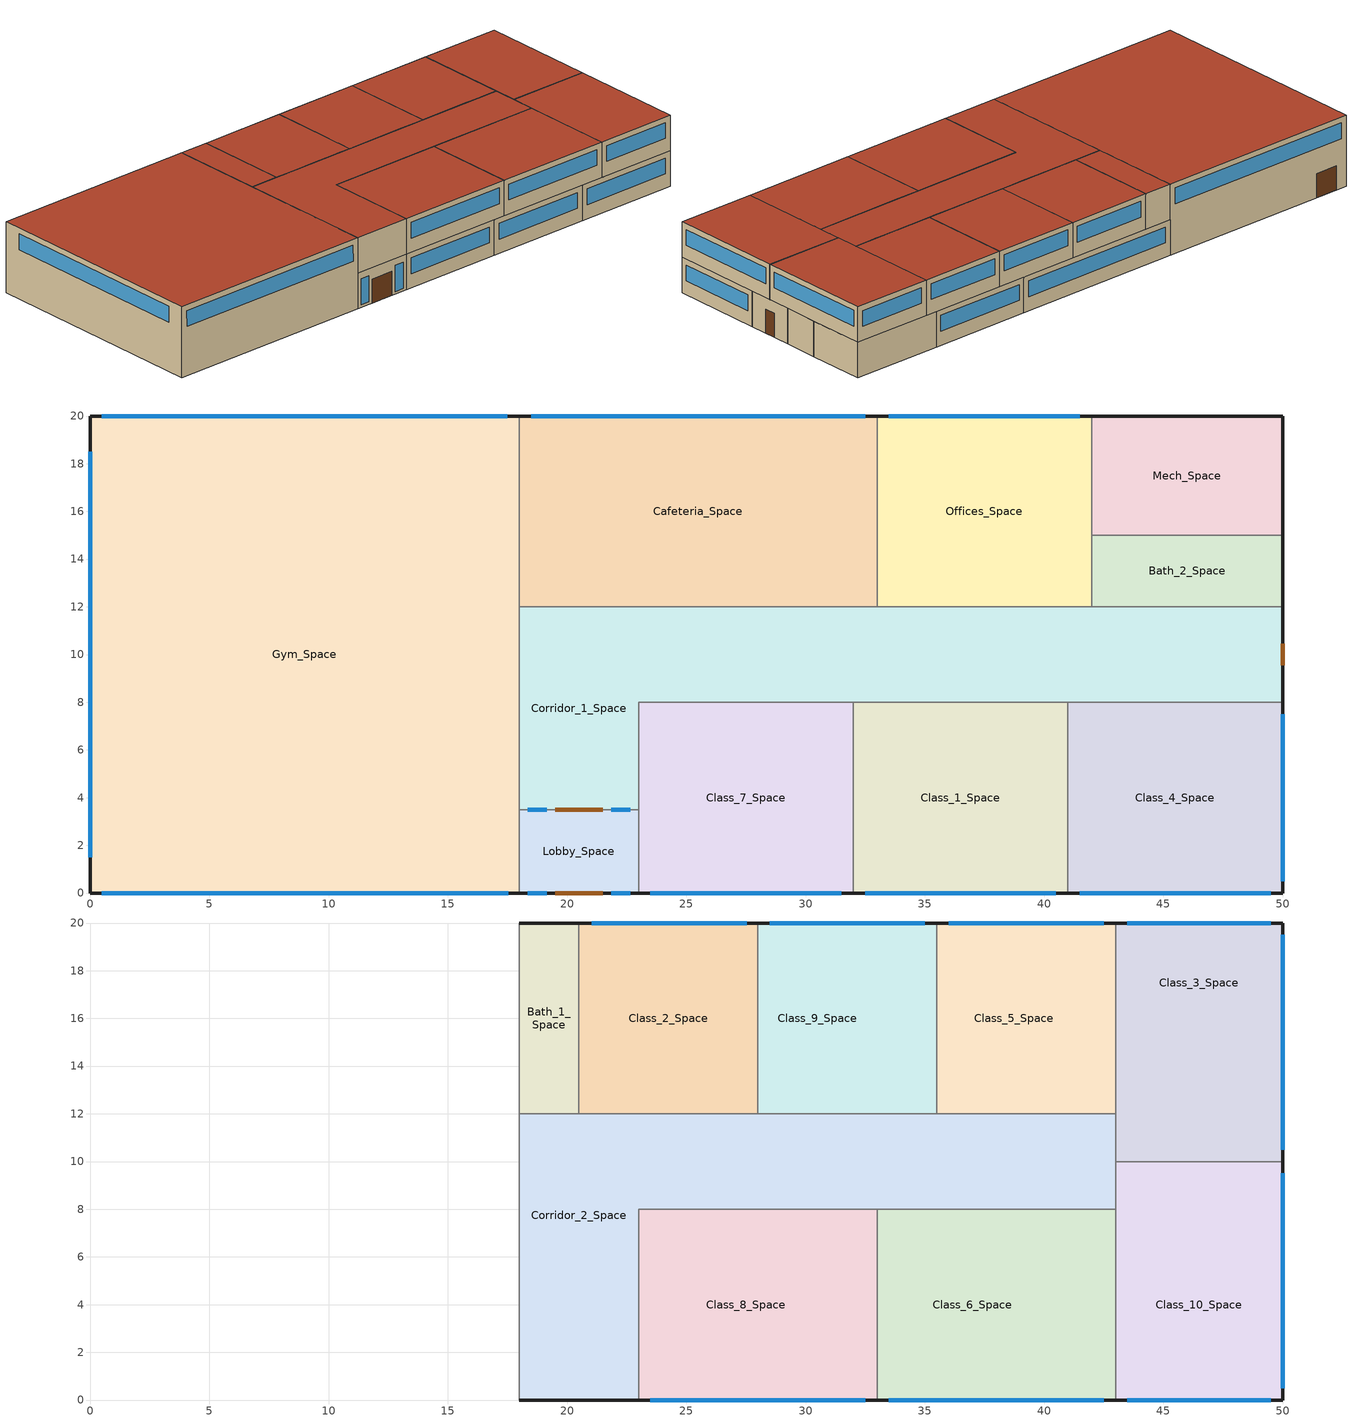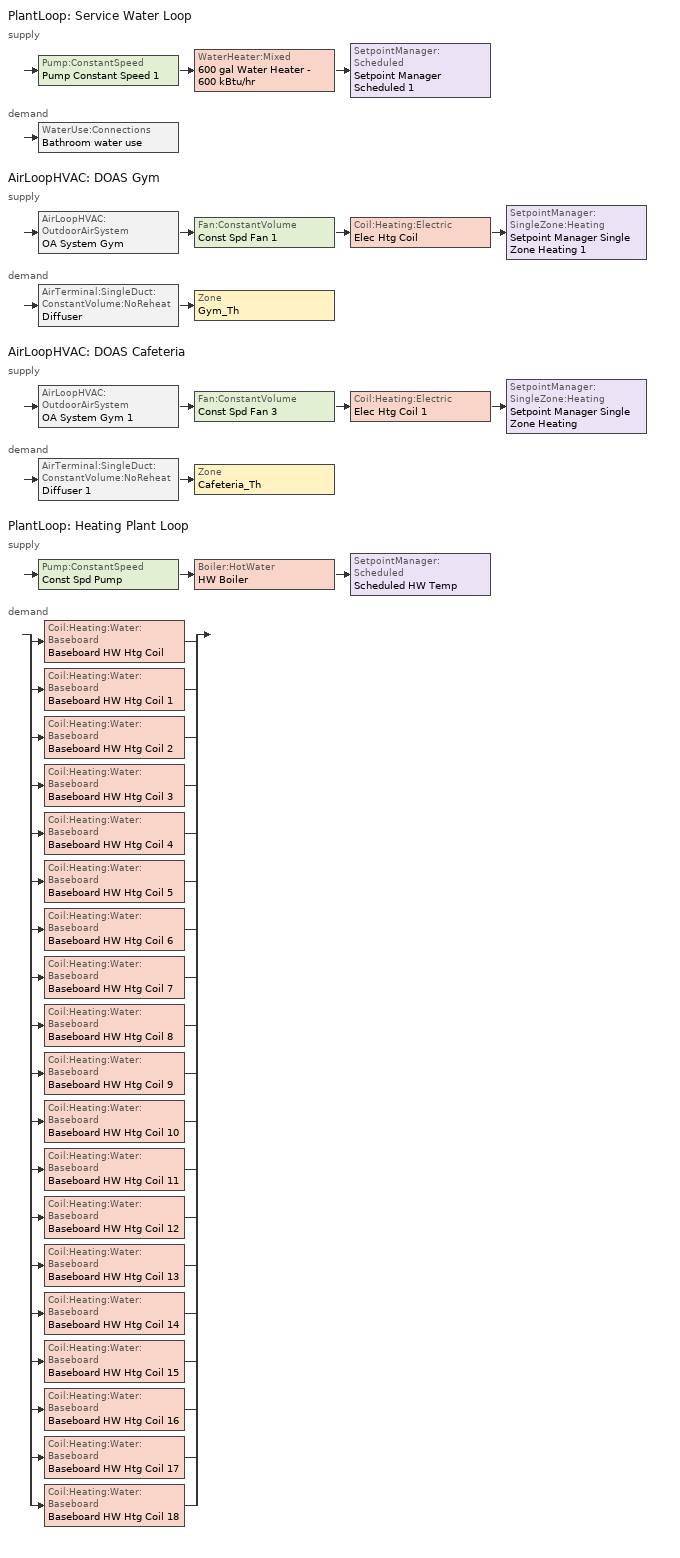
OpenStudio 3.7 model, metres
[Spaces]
Corridor_1_Space
 floor ground: 50,12 50,8 23,8 23,3.5 18,3.5 18,12 z0
 wall outside: 50,8 50,12 z0:3
 wall to Offices_Space: 42,12 37,12 33,12 z0:3
 wall to Lobby_Space: 18,3.5 22,3.5 23,3.5 z0:3
 wall to Gym_Space: 18,12 18,3.5 z0:3
 wall to Cafeteria_Space: 33,12 22,12 18,12 z0:3
 wall to Bath_2_Space: 50,12 46,12 42,12 z0:3
 wall to Class_4_Space: 41,8 42,8 43,8 50,8 z0:3
 wall to Class_1_Space: 32,8 33,8 34,8 35,8 36,8 41,8 z0:3
 wall to Class_7_Space: 23,3.5 23,8 24,8 26,8 27.5,8 28,8 29,8 32,8 z0:3
 window inside: 18.35,3.5 19.15,3.5 / 21.85,3.5 22.65,3.5 z0.21:2.43
 door inside: 19.5,3.5 21.5,3.5 z0:2.03
 door: 50,9.54 50,10.46 z0:2.03
Class_1_Space
 floor ground: 41,8 41,0 32,0 32,8 z0
 wall outside: 32,0 41,0 z0:3
 wall to Class_4_Space: 41,0 41,8 z0:3
 wall to Class_7_Space: 32,8 32,0 z0:3
 window: 32.5,0 40.5,0 z1.2:2.53
Cafeteria_Space
 floor ground: 33,20 33,12 18,12 18,20 z0
 wall outside: 33,20 18,20 z0:3
 wall to Gym_Space: 18,20 18,12 z0:3
 wall to Offices_Space: 33,12 33,20 z0:3
 window: 32.5,20 18.5,20 z1.2:2.53
Class_4_Space
 floor ground: 50,8 50,0 41,0 41,8 z0
 wall outside: 41,0 50,0 50,8 z0:3
 window: 50,0.5 50,7.5 / 41.5,0 49.5,0 z1.2:2.53
Gym_Space
 floor ground: 18,20 18,0 0,0 0,20 z0
 wall outside: 18,20 0,20 0,0 18,0 z0:6
 wall to Bath_1_Space: 18,12 18,20 z3:6
 wall to Corridor_2_Space: 18,0 18,3.5 18,12 z3:6
 wall to Lobby_Space: 18,0 18,3.5 z0:3
 window: 0,18.5 0,1.5 / 17.5,20 0.5,20 z4.18:5.53; 0.5,0,5.53 0.54,0,4.18 17.54,0,4.18 17.5,0,5.53
 door: 3,20 1,20 z0:2.03
 roof outside: 18,0 18,20 0,20 0,0 z6
Bath_2_Space
 floor ground: 50,15 50,12 42,12 42,15 z0
 wall outside: 50,12 50,15 z0:3
 wall to Mech_Space: 50,15 46,15 42,15 z0:3
 wall to Offices_Space: 42,15 42,12 z0:3
Lobby_Space
 floor ground: 23,3.5 23,0 18,0 18,3.5 z0
 wall outside: 18,0 23,0 z0:3
 wall to Class_7_Space: 23,0 23,3.5 z0:3
 window: 21.85,0 22.65,0 / 18.35,0 19.15,0 z0.21:2.43
 door: 19.5,0 21.5,0 z0:2.03
Mech_Space
 floor ground: 50,20 50,15 42,15 42,20 z0
 wall outside: 50,15 50,20 42,20 z0:3
 wall to Offices_Space: 42,20 42,15 z0:3
Class_7_Space
 floor ground: 32,8 32,0 23,0 23,8 z0
 wall outside: 23,0 32,0 z0:3
 window: 23.5,0 31.5,0 z1.2:2.53
Offices_Space
 floor ground: 42,20 42,12 33,12 33,20 z0
 wall outside: 42,20 33,20 z0:3
 window: 41.5,20 33.5,20 z1.2:2.53
Class_9_Space
 floor to Offices_Space: 35.5,20 35.5,12 33,12 33,20 z3
 floor to Cafeteria_Space: 33,20 33,12 28,12 28,20 z3
 wall outside: 35.5,20 28,20 z3:6
 wall to Class_5_Space: 35.5,12 35.5,20 z3:6
 wall to Corridor_2_Space: 28,12 33,12 35,12 35.5,12 z3:6
 wall to Class_2_Space: 28,20 28,12 z3:6
 window: 35,20 28.5,20 z4.2:5.53
 roof outside: 35.5,12 35.5,20 28,20 28,12 z6
Bath_1_Space
 floor to Cafeteria_Space: 20.5,20 20.5,12 18,12 18,20 z3
 wall outside: 20.5,20 18,20 z3:6
 wall to Corridor_2_Space: 18,12 20.5,12 z3:6
 wall to Class_2_Space: 20.5,12 20.5,20 z3:6
 roof outside: 20.5,12 20.5,20 18,20 18,12 z6
Class_2_Space
 floor to Cafeteria_Space: 28,20 28,12 20.5,12 20.5,20 z3
 wall outside: 28,20 20.5,20 z3:6
 wall to Corridor_2_Space: 20.5,12 22,12 24.5,12 26,12 27,12 28,12 z3:6
 window: 27.53,20 21.03,20 z4.2:5.53
 roof outside: 28,12 28,20 20.5,20 20.5,12 z6
Class_3_Space
 floor to Bath_2_Space: 50,15 50,12 43,12 43,15 z3
 floor to Corridor_1_Space: 50,12 50,10 43,10 43,12 z3
 floor to Mech_Space: 50,20 50,15 43,15 43,20 z3
 wall outside: 50,10 50,20 43,20 z3:6
 wall to Corridor_2_Space: 43,12 43,10 z3:6
 wall to Class_5_Space: 43,20 43,12 z3:6
 wall to Class_10_Space: 43,10 50,10 z3:6
 window: 49.5,20 43.5,20 / 50,10.5 50,19.5 z4.2:5.53
 roof outside: 50,10 50,20 43,20 43,10 z6
Class_5_Space
 floor to Bath_2_Space: 43,15 43,12 42,12 42,15 z3
 floor to Mech_Space: 43,20 43,15 42,15 42,20 z3
 floor to Offices_Space: 42,20 42,12 35.5,12 35.5,20 z3
 wall outside: 43,20 35.5,20 z3:6
 wall to Corridor_2_Space: 35.5,12 40,12 41,12 41.5,12 43,12 z3:6
 window: 42.51,20 36.01,20 z4.2:5.53
 roof outside: 43,12 43,20 35.5,20 35.5,12 z6
Class_6_Space
 floor to Class_1_Space: 41,8 41,0 33,0 33,8 z3
 floor to Class_4_Space: 43,8 43,0 41,0 41,8 z3
 wall outside: 33,0 43,0 z3:6
 wall to Class_8_Space: 33,8 33,0 z3:6
 wall to Corridor_2_Space: 43,8 35,8 33.5,8 33,8 z3:6
 wall to Class_10_Space: 43,0 43,8 z3:6
 window: 33.5,0 42.5,0 z4.2:5.53
 roof outside: 43,0 43,8 33,8 33,0 z6
Corridor_2_Space
 floor to Lobby_Space: 23,3.5 23,0 18,0 18,3.5 z3
 floor to Corridor_1_Space: 43,12 43,8 23,8 23,3.5 18,3.5 18,12 z3
 wall outside: 18,0 23,0 z3:6
 wall to Class_10_Space: 43,8 43,10 z3:6
 wall to Class_8_Space: 23,0 23,8 32,8 33,8 z3:6
 roof outside: 23,0 23,8 43,8 43,12 18,12 18,0 z6
Class_8_Space
 floor to Class_1_Space: 33,8 33,0 32,0 32,8 z3
 floor to Class_7_Space: 32,8 32,0 23,0 23,8 z3
 wall outside: 23,0 33,0 z3:6
 window: 23.5,0 32.5,0 z4.19:5.53
 roof outside: 33,0 33,8 23,8 23,0 z6
Class_10_Space
 floor to Class_4_Space: 50,8 50,0 43,0 43,8 z3
 floor to Corridor_1_Space: 50,10 50,8 43,8 43,10 z3
 wall outside: 43,0 50,0 50,10 z3:6
 window: 50,0.5 50,9.5 / 43.5,0 49.5,0 z4.2:5.53
 roof outside: 50,0 50,10 43,10 43,0 z6
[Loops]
PlantLoop 'Service Water Loop'
 supply: Pump:ConstantSpeed 'Pump Constant Speed 1' > WaterHeater:Mixed '600 gal Water Heater - 600 kBtu/hr' > SetpointManager:Scheduled 'Setpoint Manager Scheduled 1'
 demand: WaterUse:Connections 'Bathroom water use'
AirLoopHVAC 'DOAS Gym'
 supply: AirLoopHVAC:OutdoorAirSystem 'OA System Gym' > Fan:ConstantVolume 'Const Spd Fan 1' > Coil:Heating:Electric 'Elec Htg Coil' > SetpointManager:SingleZone:Heating 'Setpoint Manager Single Zone Heating 1'
 demand: AirTerminal:SingleDuct:ConstantVolume:NoReheat 'Diffuser' > Zone 'Gym_Th'
AirLoopHVAC 'DOAS Cafeteria'
 supply: AirLoopHVAC:OutdoorAirSystem 'OA System Gym 1' > Fan:ConstantVolume 'Const Spd Fan 3' > Coil:Heating:Electric 'Elec Htg Coil 1' > SetpointManager:SingleZone:Heating 'Setpoint Manager Single Zone Heating'
 demand: AirTerminal:SingleDuct:ConstantVolume:NoReheat 'Diffuser 1' > Zone 'Cafeteria_Th'
PlantLoop 'Heating Plant Loop'
 supply: Pump:ConstantSpeed 'Const Spd Pump' > Boiler:HotWater 'HW Boiler' > SetpointManager:Scheduled 'Scheduled HW Temp'
 demand: split
  | Coil:Heating:Water:Baseboard 'Baseboard HW Htg Coil'
  | Coil:Heating:Water:Baseboard 'Baseboard HW Htg Coil 1'
  | Coil:Heating:Water:Baseboard 'Baseboard HW Htg Coil 2'
  | Coil:Heating:Water:Baseboard 'Baseboard HW Htg Coil 3'
  | Coil:Heating:Water:Baseboard 'Baseboard HW Htg Coil 4'
  | Coil:Heating:Water:Baseboard 'Baseboard HW Htg Coil 5'
  | Coil:Heating:Water:Baseboard 'Baseboard HW Htg Coil 6'
  | Coil:Heating:Water:Baseboard 'Baseboard HW Htg Coil 7'
  | Coil:Heating:Water:Baseboard 'Baseboard HW Htg Coil 8'
  | Coil:Heating:Water:Baseboard 'Baseboard HW Htg Coil 9'
  | Coil:Heating:Water:Baseboard 'Baseboard HW Htg Coil 10'
  | Coil:Heating:Water:Baseboard 'Baseboard HW Htg Coil 11'
  | Coil:Heating:Water:Baseboard 'Baseboard HW Htg Coil 12'
  | Coil:Heating:Water:Baseboard 'Baseboard HW Htg Coil 13'
  | Coil:Heating:Water:Baseboard 'Baseboard HW Htg Coil 14'
  | Coil:Heating:Water:Baseboard 'Baseboard HW Htg Coil 15'
  | Coil:Heating:Water:Baseboard 'Baseboard HW Htg Coil 16'
  | Coil:Heating:Water:Baseboard 'Baseboard HW Htg Coil 17'
  | Coil:Heating:Water:Baseboard 'Baseboard HW Htg Coil 18'
[Site]
MONTREAL-TRUDEAU-IAP: Latitude {deg}=45.467; Longitude {deg}=-73.733; Time Zone {hr}=-5; Elevation {m}=36; Terrain=City
[Building]
SchoolPrimary: North Axis {deg}=0; Default Construction Set=School_ConstructionSet_Pre1970
[ClimateZones]
Climate Zone Institution Name 1=ASHRAE; Climate Zone Document Name 1=ANSI/ASHRAE Standard 169; Climate Zone Document Year 1=2006; Climate Zone Institution Name 2=CEC; Climate Zone Document Name 2=California Climate Zone Descriptions; Climate Zone Document Year 2=1995
[SizingPeriod:DesignDay] Barometric Pressure {Pa}=100893; Rain Indicator=No; Snow Indicator=No; Day of Month=21; Daylight Saving Time Indicator=No; Humidity Condition Type=Wetbulb; Dry-Bulb Temperature Range Modifier Type=DefaultMultipliers
Name | Maximum Dry-Bulb Temperature {C} | Daily Dry-Bulb Temperature Range {deltaC} | Wind Speed {m/s} | Wind Direction {deg} | Sky Clearness | Month | Day Type | Wetbulb or DewPoint at Maximum Dry-Bulb {C} | Solar Model Indicator | ASHRAE Clear Sky Optical Depth for Beam Irradiance | ASHRAE Clear Sky Optical Depth for Diffuse Irradiance
Montreal-Trudeau Intl AP Ann Htg 99.6% Condns DB | -22.9 | 0 | 4.3 | 260 | 0 | 1 | WinterDesignDay | -22.9 | ASHRAEClearSky
Montreal-Trudeau Intl AP Ann Clg .4% Condns DB=>MWB | 30.3 | 8.8 | 5.4 | 230 |  | 7 | SummerDesignDay | 22.1 | ASHRAETau | 0.431 | 2.246
[Construction]
Furnishings: Wood_Furniture
School_ExtWall_Pre1970: Brick Facade, Air Layer, ExtWallConcrete_Insulation_Pre1970, Gypsum Board
School_Roof_Pre1970: Roof Gravel, Roof_Insulation_Pre1970, Lightweight Concrete Roof
School_Floor_Pre1970: Heavy Weight Concrete Int Floor, Flooring Tile
School_IntWall: Gypsum Board, Gypsum Board
School_Ceiling_Pre1970: Flooring Tile, Heavy Weight Concrete Int Floor
School_Slab_Pre1970: Heavy Weight Concrete Slab, Flooring Tile
School_FixedWindow_old-construction: School_OldConstruction_FixedAssemblyWindow
School_OperableWindow_old-construction: School_OldConstruction_OperableAssemblyWindow
School_Door_old-construction: Door panel
[Material] Visible Absorptance=0.5
Name | Roughness | Thickness {m} | Conductivity {W/m-K} | Density {kg/m3} | Specific Heat {J/kg-K} | Solar Absorptance | Thermal Absorptance
Wood_Furniture | Smooth | 0.05 | 0.2 | 600 | 2300 | 0.5
Brick Facade | MediumRough | 0.10159 | 1.311205 | 2080 | 921.096 | 0.6 | 0.9
ExtWallConcrete_Insulation_Pre1970 | MediumRough | 0.0312 | 0.034615 | 28.8 | 1214.172 | 0.5 | 0.9
Gypsum Board | Smooth | 0.016 | 0.16 | 800 | 837 | 0.3 | 0.9
Roof Gravel | MediumRough | 0.01271 | 1.443433 | 880 | 1674.72 | 0.7 | 0.9
Roof_Insulation_Pre1970 | MediumRough | 0.116 | 0.034615 | 28.8 | 1214.172 | 0.5 | 0.9
Lightweight Concrete Roof | MediumRough | 0.0508102 | 0.360512 | 1280 | 837.36 | 0.5 | 0.9
Heavy Weight Concrete Int Floor | Rough | 0.1016 | 1.311 | 2240 | 836.8 | 0.5 | 0.9
Heavy Weight Concrete Slab | Rough | 0.3048 | 1.311 | 2240 | 836.8 | 0.5 | 0.9
[DefaultConstructionSet]
School_ConstructionSet_Pre1970: Default Exterior Surface Constructions=Default Surface Constructions 43; Default Interior Surface Constructions=Default Surface Constructions 44; Default Ground Contact Surface Constructions=Default Surface Constructions 45; Default Exterior SubSurface Constructions=Default Sub Surface Constructions 29; Default Interior SubSurface Constructions=Default Sub Surface Constructions 30
[DefaultSurfaceConstructions]
Name | Wall Construction | Roof Ceiling Construction | Floor Construction
Default Surface Constructions 43 | School_ExtWall_Pre1970 | School_Roof_Pre1970
Default Surface Constructions 44 | School_IntWall | School_Ceiling_Pre1970 | School_Floor_Pre1970
Default Surface Constructions 45 |  |  | School_Slab_Pre1970
[DefaultSubSurfaceConstructions] Fixed Window Construction=School_FixedWindow_old-construction; Door Construction=School_Door_old-construction
Name | Operable Window Construction
Default Sub Surface Constructions 29 | School_OperableWindow_old-construction
Default Sub Surface Constructions 30
[Material:NoMass] Roughness=MediumRough; Thermal Absorptance=0.9
Name | Thermal Resistance {m2-K/W} | Solar Absorptance | Visible Absorptance
Air Layer | 0.157 | 0.7 | 0.7
Flooring Tile | 0.13 | 0.5 | 0.2
Door panel | 0.475964 | 0.7 | 0.7
[WindowMaterial:SimpleGlazingSystem] U-Factor {W/m2-K}=3.52036; Solar Heat Gain Coefficient=0.41
School_OldConstruction_FixedAssemblyWindow; School_OldConstruction_OperableAssemblyWindow
[ThermalZone] Multiplier=1; Use Ideal Air Loads=No
Name | Thermostat | Floor Area {m2}
Corridor_1_Th | Thermostat Setpoint Dual Setpoint 4
Cafeteria_Th | Thermostat Setpoint Dual Setpoint 10 | Autocalculate
Class_9_Th | Thermostat Setpoint Dual Setpoint 11
Class_1_Th | Thermostat Setpoint Dual Setpoint 13
Class_7_Th | Thermostat Setpoint Dual Setpoint 7
Bath_FL1_Th | Thermostat Setpoint Dual Setpoint 3
Class_2_Th | Thermostat Setpoint Dual Setpoint 12
Class_3_Th | Thermostat Setpoint Dual Setpoint 14
Class_4_Th | Thermostat Setpoint Dual Setpoint 9
Class_5_Th | Thermostat Setpoint Dual Setpoint 15
Class_6_Th | Thermostat Setpoint Dual Setpoint 8
Corridor_2_Th | Thermostat Setpoint Dual Setpoint 1
Gym_Th | Thermostat Setpoint Dual Setpoint 6
Bath_FL2_Th | Thermostat Setpoint Dual Setpoint 5
Lobby_Th | Thermostat Setpoint Dual Setpoint 2
Mech_Th | Thermostat Setpoint Dual Setpoint 19
Class_8_Th | Thermostat Setpoint Dual Setpoint 16
Class_10_Th | Thermostat Setpoint Dual Setpoint 18
Offices_Th | Thermostat Setpoint Dual Setpoint 17
[Sizing:Zone] Zone Cooling Design Supply Air Temperature Input Method=SupplyAirTemperature; Zone Cooling Design Supply Air Temperature {C}=12.8; Zone Cooling Design Supply Air Temperature Difference {deltaC}=11.11; Zone Heating Design Supply Air Temperature Input Method=SupplyAirTemperature; Zone Heating Design Supply Air Temperature {C}=50; Zone Cooling Design Supply Air Humidity Ratio {kg-H2O/kg-air}=0.0085; Zone Heating Design Supply Air Humidity Ratio {kg-H2O/kg-air}=0.008; Cooling Design Air Flow Method=DesignDay; Heating Design Air Flow Method=DesignDay; Dedicated Outdoor Air System Control Strategy=NeutralSupplyAir; Zone Load Sizing Method=Sensible Load Only No Latent Load; Zone Latent Cooling Design Supply Air Humidity Ratio Input Method=HumidityRatioDifference; Zone Cooling Design Supply Air Humidity Ratio Difference {kgWater/kgDryAir}=0.005; Zone Latent Heating Design Supply Air Humidity Ratio Input Method=HumidityRatioDifference; Zone Humidification Design Supply Air Humidity Ratio Difference {kgWater/kgDryAir}=0.005
Name | Zone Heating Design Supply Air Temperature Difference {deltaC} | Account for Dedicated Outdoor Air System | Dedicated Outdoor Air Low Setpoint Temperature for Design {C} | Dedicated Outdoor Air High Setpoint Temperature for Design {C} | Heating Maximum Air Flow Fraction
Corridor_1_Th; Class_9_Th; Class_1_Th; Class_7_Th; Bath_FL1_Th; Class_2_Th; Class_3_Th; Class_4_Th; Class_5_Th; Class_6_Th; Corridor_2_Th; Bath_FL2_Th; Lobby_Th; Mech_Th; Class_8_Th; Class_10_Th; Offices_Th | 11.11 | No | autosize | autosize
Cafeteria_Th | 11 | Yes | 17 | 18 | 0.3
Gym_Th | 11.11 | Yes | 17 | 18
[Zone equipment]
Corridor_1_Th: HW Baseboard 4
Cafeteria_Th: Diffuser 1, HW Baseboard 9
Class_9_Th: HW Baseboard 5
Class_1_Th: HW Baseboard 6
Class_7_Th: HW Baseboard 7
Bath_FL1_Th: Zone Exhaust Fan, HW Baseboard
Class_2_Th: HW Baseboard 8
Class_3_Th: HW Baseboard 2
Class_4_Th: HW Baseboard 3
Class_5_Th: HW Baseboard 1
Class_6_Th: HW Baseboard 18
Corridor_2_Th: HW Baseboard 16
Gym_Th: Diffuser, HW Baseboard 14
Bath_FL2_Th: Zone Exhaust Fan 1, HW Baseboard 17
Lobby_Th: HW Baseboard 12
Mech_Th: HW Baseboard 11
Class_8_Th: HW Baseboard 13
Class_10_Th: HW Baseboard 10
Offices_Th: HW Baseboard 15
[Space] Part of Total Floor Area=Yes
Name | Space Type | Thermal Zone
Corridor_1_Space | Corridors | Corridor_1_Th
Cafeteria_Space | Cafeteria | Cafeteria_Th
Class_9_Space | Classroom | Class_9_Th
Class_1_Space | Classroom | Class_1_Th
Class_7_Space | Classroom | Class_7_Th
Bath_1_Space | Bathrooms | Bath_FL1_Th
Class_2_Space | Classroom | Class_2_Th
Class_3_Space | Classroom | Class_3_Th
Class_4_Space | Classroom | Class_4_Th
Class_5_Space | Classroom | Class_5_Th
Class_6_Space | Classroom | Class_6_Th
Corridor_2_Space | Corridors | Corridor_2_Th
Gym_Space | Gym | Gym_Th
Bath_2_Space | Bathrooms | Bath_FL2_Th
Lobby_Space | Lobby | Lobby_Th
Mech_Space | Mech | Mech_Th
Class_8_Space | Classroom | Class_8_Th
Class_10_Space | Classroom | Class_10_Th
Offices_Space | Offices | Offices_Th
[ZoneMixing] Schedule=INFIL_Door_Opening_SCH; Design Flow Rate Calculation Method=Flow/Zone; Design Flow Rate {m3/s}=0.6; Delta Temperature {deltaC}=0
Name | Zone or Space | Source Zone or Space
Lobby-Corridor; Corridor-Lobby Reverse | Lobby_Th | Corridor_1_Th
Lobby-Corridor Reverse; Corridor-Lobby | Corridor_1_Th | Lobby_Th
[ThermostatSetpoint:DualSetpoint] Heating Setpoint Temperature Schedule=HTGSETP_SCH
Thermostat Setpoint Dual Setpoint 3; Thermostat Setpoint Dual Setpoint 5; Thermostat Setpoint Dual Setpoint 6; Thermostat Setpoint Dual Setpoint 7; Thermostat Setpoint Dual Setpoint 8; Thermostat Setpoint Dual Setpoint 9; Thermostat Setpoint Dual Setpoint 10; Thermostat Setpoint Dual Setpoint 11; Thermostat Setpoint Dual Setpoint 12; Thermostat Setpoint Dual Setpoint 13; Thermostat Setpoint Dual Setpoint 14; Thermostat Setpoint Dual Setpoint 15; Thermostat Setpoint Dual Setpoint 16; Thermostat Setpoint Dual Setpoint 17; Thermostat Setpoint Dual Setpoint 18; Thermostat Setpoint Dual Setpoint 19; Thermostat Setpoint Dual Setpoint 1; Thermostat Setpoint Dual Setpoint 2; Thermostat Setpoint Dual Setpoint 4
[WaterUse:Equipment:Definition]
SHW_WaterUseDefinition: Peak Flow Rate {m3/s}=5.833e-05; Target Temperature Schedule=SHW_UseTemperature_40C; Sensible Fraction Schedule=WaterUse Sensible Fraction Schedule 20p; Latent Fraction Schedule=WaterUse Latent Fraction Schedule 5p
[PlantLoop] Glycol Concentration=0; Plant Loop Volume {m3}=Autocalculate; Load Distribution Scheme=Optimal
Name | Maximum Loop Temperature {C} | Minimum Loop Temperature {C} | Fluid Type
Service Water Loop | 60 | 10
Heating Plant Loop |  |  | Water
[Sizing:Plant] Loop Type=Heating; Sizing Option=NonCoincident; Zone Timesteps in Averaging Window=1; Coincident Sizing Factor Mode=None
Name | Design Loop Exit Temperature {C} | Loop Design Temperature Difference {deltaC}
Service Water Loop | 60 | 5
Heating Plant Loop | 82 | 11
[SetpointManager:Scheduled] Control Variable=Temperature
Name | Schedule
Setpoint Manager Scheduled 1 | SHW_SetpointTemperature_60C
Scheduled HW Temp | Hot Water Temperature
[Pump:ConstantSpeed] Rated Flow Rate {m3/s}=autosize; Rated Power Consumption {W}=autosize; Motor Efficiency=0.9; Fraction of Motor Inefficiencies to Fluid Stream=0; Pump Control Type=Intermittent; Design Power Sizing Method=PowerPerFlowPerPressure; Design Electric Power per Unit Flow Rate {W/(m3/s)}=348701.1; Design Shaft Power per Unit Flow Rate per Unit Head {W-s/m3-Pa}=1.28205
Name | Rated Pump Head {Pa}
Pump Constant Speed 1 | 29891
Const Spd Pump | 179352
[WaterHeater:Mixed]
600 gal Water Heater - 600 kBtu/hr: Tank Volume {m3}=0.45; Setpoint Temperature Schedule=SHW_SetpointTemperature_60C; Deadband Temperature Difference {deltaC}=5; Maximum Temperature Limit {C}=82.22222; Heater Control Type=Cycle; Heater Maximum Capacity {W}=5000; Heater Fuel Type=Electricity; Heater Thermal Efficiency=1; Off Cycle Parasitic Fuel Consumption Rate {W}=10; Off Cycle Parasitic Fuel Type=Electricity; Off Cycle Parasitic Heat Fraction to Tank=0; On Cycle Parasitic Fuel Consumption Rate {W}=10; On Cycle Parasitic Fuel Type=Electricity; Ambient Temperature Indicator=Schedule; Ambient Temperature Schedule=SWHSys1 Water Heater Ambient Temperature Schedule Name; Off Cycle Loss Coefficient to Ambient Temperature {W/K}=4; On Cycle Loss Coefficient to Ambient Temperature {W/K}=4; Use Side Effectiveness=1; Source Side Effectiveness=1; Use Side Design Flow Rate {m3/s}=autosize; Source Side Design Flow Rate {m3/s}=autosize; Indirect Water Heating Recovery Time {hr}=1.5; Source Side Flow Control Mode=IndirectHeatPrimarySetpoint
[WaterHeater:Sizing]
600 gal Water Heater - 600 kBtu/hr: Design Mode=PeakDraw; Time Storage Can Meet Peak Draw {hr}=0.538503; Time for Tank Recovery {hr}=0; Nominal Tank Volume for Autosizing Plant Connections {m3}=1
[WaterUse:Connections]
Bathroom water use: Water Use Equipment Name 1=Water Fixture
[WaterUse:Equipment]
Water Fixture: Water Use Equipment Definition=SHW_WaterUseDefinition; Space=Bath_1_Space; Flow Rate Fraction Schedule=SHW_FlowRate_LphPerStudent
[Fan:ZoneExhaust] Availability Schedule=HVACOperationSchd; Fan Total Efficiency=0.7; Pressure Rise {Pa}=125; Maximum Flow Rate {m3/s}=0.2; Flow Fraction Schedule=MinOA_Sched; System Availability Manager Coupling Mode=Decoupled; Balanced Exhaust Fraction Schedule=ALWAYS_OFF
Zone Exhaust Fan; Zone Exhaust Fan 1
[AirLoopHVAC] Design Supply Air Flow Rate {m3/s}=Autosize; Design Return Air Flow Fraction of Supply Air Flow=1
Name | Availability Schedule
DOAS Gym | HVACOperationSchd_exhaust
DOAS Cafeteria | HVACOperationSchd_exhaust 1
[Sizing:System] Type of Load to Size On=VentilationRequirement; Design Outdoor Air Flow Rate {m3/s}=Autosize; Central Heating Maximum System Air Flow Ratio=Autosize; Preheat Design Temperature {C}=7; Preheat Design Humidity Ratio {kg-H2O/kg-Air}=0.008; Precool Design Temperature {C}=12.8; Precool Design Humidity Ratio {kg-H2O/kg-Air}=0.008; Central Heating Design Supply Air Temperature {C}=18; 100% Outdoor Air in Cooling=Yes; 100% Outdoor Air in Heating=Yes; Central Cooling Design Supply Air Humidity Ratio {kg-H2O/kg-Air}=0.0085; Zone Maximum Outdoor Air Fraction=1; Cooling Supply Air Flow Rate Per Floor Area {m3/s-m2}=0.00996765; Cooling Fraction of Autosized Cooling Supply Air Flow Rate=1; Cooling Supply Air Flow Rate Per Unit Cooling Capacity {m3/s-W}=3.94755e-05; Heating Supply Air Flow Rate Per Floor Area {m3/s-m2}=0.00996765; Heating Fraction of Autosized Heating Supply Air Flow Rate=1; Heating Fraction of Autosized Cooling Supply Air Flow Rate=1; Heating Supply Air Flow Rate Per Unit Heating Capacity {m3/s-W}=3.15882e-05; Cooling Design Capacity Method=CoolingDesignCapacity; Cooling Design Capacity {W}=autosize; Cooling Design Capacity Per Floor Area {W/m2}=234.7; Fraction of Autosized Cooling Design Capacity=1; Heating Design Capacity Method=HeatingDesignCapacity; Heating Design Capacity {W}=autosize; Heating Design Capacity Per Floor Area {W/m2}=157; Fraction of Autosized Heating Design Capacity=1; Central Cooling Capacity Control Method=OnOff; Occupant Diversity=autosize
Name | Central Cooling Design Supply Air Temperature {C}
DOAS Gym | 12.8
DOAS Cafeteria | 18
[AirLoopHVAC:OutdoorAirSystem]
Name | Controller
OA System Gym | Outdoor Air Controller
OA System Gym 1 | Outdoor Air Controller 1
[Controller:OutdoorAir] Minimum Outdoor Air Flow Rate {m3/s}=Autosize; Maximum Outdoor Air Flow Rate {m3/s}=Autosize; Economizer Control Type=NoEconomizer; Economizer Maximum Limit Dry-Bulb Temperature {C}=28; Economizer Maximum Limit Enthalpy {J/kg}=64000; Economizer Minimum Limit Dry-Bulb Temperature {C}=-100; Lockout Type=NoLockout; Minimum Limit Type=FixedMinimum; High Humidity Control=No; Heat Recovery Bypass Control Type=BypassWhenOAFlowGreaterThanMinimum; Economizer Operation Staging=InterlockedWithMechanicalCooling
Name | Economizer Control Action Type | Controller Mechanical Ventilation
Outdoor Air Controller | ModulateFlow | Controller Mechanical Ventilation 1
Outdoor Air Controller 1 |  | Controller Mechanical Ventilation 2
[Controller:MechanicalVentilation] Availability Schedule=Always On Discrete hvac_library; System Outdoor Air Method=ZoneSum
Controller Mechanical Ventilation 1; Controller Mechanical Ventilation 2
[Fan:ConstantVolume] Availability Schedule=Always On Discrete hvac_library; Pressure Rise {Pa}=75; Maximum Flow Rate {m3/s}=Autosize
Const Spd Fan; Const Spd Fan 1; Const Spd Fan 2; Const Spd Fan 3
[Coil:Heating:Electric] Availability Schedule=Always On Discrete hvac_library
Elec Htg Coil; Elec Htg Coil 1
[AirTerminal:SingleDuct:ConstantVolume:NoReheat] Availability Schedule=Always On Discrete hvac_library; Maximum Air Flow Rate {m3/s}=AutoSize
Diffuser; Diffuser 1
[DesignSpecification:OutdoorAir] Outdoor Air Method=Sum
Name | Outdoor Air Flow per Person {m3/s-person} | Outdoor Air Flow per Floor Area {m3/s-m2} | Outdoor Air Flow Rate {m3/s}
Cafeteria Outdoor Air 2 | 0.0038 | 0.0009 | 0
Classroom Outdoor Air | 0.005 | 0.0006
Gym Outdoor Air 1 | 0.01 | 0.0009 | 0
Corridor Outdoor Air |  | 0.0003
Office Outdoor Air | 0.0025 | 0.0003
[SpaceType]
Name | Design Specification Outdoor Air Object
Bathrooms; Mech
Cafeteria | Cafeteria Outdoor Air 2
Classroom | Classroom Outdoor Air
Gym | Gym Outdoor Air 1
Corridors; Lobby | Corridor Outdoor Air
Offices | Office Outdoor Air
[InternalMass] Internal Mass Definition=InternalMass_Furnishing; Multiplier=1
Name | Space or SpaceType
Internal Mass 10 | Bathrooms
Internal Mass 11 | Classroom
Internal Mass 13 | Offices
[InternalMass:Definition]
InternalMass_Furnishing: Construction=Furnishings; Design Level Calculation Method=SurfaceArea; Surface Area {m2}=40
[People] Activity Level Schedule=ACTIVITY_SCH; Multiplier=1
Name | People Definition | Space or SpaceType | Number of People Schedule
People 1 | School_Bathroom_People | Bathrooms | School_OccupantSchedule
People 3 | School_Cafeteria_People | Cafeteria | School_OccupantSchedule_Cafeteria
People 4 | School_Classroom_People | Classroom | School_OccupantSchedule
People 5 | School_Gym_People | Gym | School_OccupantSchedule
People 6 | School_Corridor_People | Corridors | School_OccupantSchedule
People 7 | School_Offices_People | Offices | School_OccupantSchedule
People 8 | School_Corridor_People | Lobby | School_OccupantSchedule
[People:Definition] Fraction Radiant=0.3; Enable ASHRAE 55 Comfort Warnings=No; Mean Radiant Temperature Calculation Type=ZoneAveraged; Thermal Comfort Model Type 1=AdaptiveASH55
Name | Number of People Calculation Method | Number of People {people} | Space Floor Area per Person {m2/person}
School_Bathroom_People; School_Corridor_People | People | 0
School_Cafeteria_People | Area/Person |  | 0.929
School_Classroom_People | Area/Person |  | 3.4
School_Gym_People | People | 25
School_Offices_People | Area/Person |  | 18.579
[Lights] Lights Definition=School_Lighting; Schedule=School_LightingSchedule; Fraction Replaceable=1
Name | Space or SpaceType
Lights 8 | Bathrooms
Lights 9 | Cafeteria
Lights 3 | Classroom
Lights 5 | Gym
Lights 4 | Corridors
Lights 7 | Offices
Lights 10 | Lobby
Lights 1 | Mech
[Lights:Definition]
School_Lighting: Design Level Calculation Method=Watts/Area; Watts per Space Floor Area {W/m2}=8; Fraction Radiant=0.4; Fraction Visible=0.2
[ElectricEquipment] Electric Equipment Definition=School_PlugLoads; Schedule=School_PlugLoadSchedule
Name | Space or SpaceType
Electric Equipment 2 | Classroom
Electric Equipment 3 | Gym
Electric Equipment 5 | Offices
[ElectricEquipment:Definition]
School_PlugLoads: Design Level Calculation Method=Watts/Area; Watts per Space Floor Area {W/m2}=5; Fraction Radiant=0.2
[SpaceInfiltration:DesignFlowRate] Velocity Term Coefficient=0
Name | Space or SpaceType | Schedule | Design Flow Rate Calculation Method | Design Flow Rate {m3/s} | Constant Term Coefficient | Temperature Term Coefficient | Velocity Squared Term Coefficient | Flow per Exterior Surface Area {m3/s-m2}
Lobby_Door_Infiltration | Lobby | INFIL_Door_Opening_SCH | Flow/Space | 3.03132 | 1 | 0 | 0
School Infiltration NIST OldConstruction HVACoff | Bathrooms |  | Flow/ExteriorArea |  | -0.0043 | 0.003 | 0.0215 | 0.00056896
School Infiltration NIST OldConstruction HVACoff 1 | Lobby |  | Flow/ExteriorArea |  | -0.0043 | 0.003 | 0.0215 | 0.00056896
School Infiltration NIST OldConstruction HVACoff 2 | Mech |  | Flow/ExteriorArea |  | -0.0043 | 0.003 | 0.0215 | 0.00056896
School Infiltration NIST OldConstruction HVACoff 3 | Cafeteria |  | Flow/ExteriorArea |  | -0.0043 | 0.003 | 0.0215 | 0.00056896
School Infiltration NIST OldConstruction HVACoff 4 | Corridors |  | Flow/ExteriorArea |  | -0.0043 | 0.003 | 0.0215 | 0.00056896
School Infiltration NIST OldConstruction HVACoff 5 | Gym |  | Flow/ExteriorArea |  | -0.0043 | 0.003 | 0.0215 | 0.00056896
School Infiltration NIST OldConstruction HVACoff 6 | Classroom |  | Flow/ExteriorArea |  | -0.0043 | 0.003 | 0.0215 | 0.00056896
School Infiltration NIST OldConstruction HVACoff 7 | Offices |  | Flow/ExteriorArea |  | -0.0043 | 0.003 | 0.0215 | 0.00056896
[ZoneHVAC:Baseboard:Convective:Water] Availability Schedule=Always On Discrete hvac_library
Name | Heating Coil
HW Baseboard | Baseboard HW Htg Coil
HW Baseboard 1 | Baseboard HW Htg Coil 1
HW Baseboard 2 | Baseboard HW Htg Coil 2
HW Baseboard 3 | Baseboard HW Htg Coil 3
HW Baseboard 4 | Baseboard HW Htg Coil 4
HW Baseboard 5 | Baseboard HW Htg Coil 5
HW Baseboard 6 | Baseboard HW Htg Coil 6
HW Baseboard 7 | Baseboard HW Htg Coil 7
HW Baseboard 8 | Baseboard HW Htg Coil 8
HW Baseboard 9 | Baseboard HW Htg Coil 9
HW Baseboard 10 | Baseboard HW Htg Coil 10
HW Baseboard 11 | Baseboard HW Htg Coil 11
HW Baseboard 12 | Baseboard HW Htg Coil 12
HW Baseboard 13 | Baseboard HW Htg Coil 13
HW Baseboard 14 | Baseboard HW Htg Coil 14
HW Baseboard 15 | Baseboard HW Htg Coil 15
HW Baseboard 16 | Baseboard HW Htg Coil 16
HW Baseboard 17 | Baseboard HW Htg Coil 17
HW Baseboard 18 | Baseboard HW Htg Coil 18
[Coil:Heating:Water:Baseboard] Heating Design Capacity Method=HeatingDesignCapacity; Heating Design Capacity {W}=Autosize; Heating Design Capacity Per Floor Area {W/m2}=0; Fraction of Autosized Heating Design Capacity=0.8; U-Factor Times Area Value {W/K}=autosize; Maximum Water Flow Rate {m3/s}=autosize; Convergence Tolerance=0.001
Baseboard HW Htg Coil; Baseboard HW Htg Coil 1; Baseboard HW Htg Coil 2; Baseboard HW Htg Coil 3; Baseboard HW Htg Coil 4; Baseboard HW Htg Coil 5; Baseboard HW Htg Coil 6; Baseboard HW Htg Coil 7; Baseboard HW Htg Coil 8; Baseboard HW Htg Coil 9; Baseboard HW Htg Coil 10; Baseboard HW Htg Coil 11; Baseboard HW Htg Coil 12; Baseboard HW Htg Coil 13; Baseboard HW Htg Coil 14; Baseboard HW Htg Coil 15; Baseboard HW Htg Coil 16; Baseboard HW Htg Coil 17; Baseboard HW Htg Coil 18
[Boiler:HotWater]
HW Boiler: Fuel Type=Electricity; Nominal Thermal Efficiency=1; Efficiency Curve Temperature Evaluation Variable=LeavingBoiler; Normalized Boiler Efficiency Curve=Boiler Efficiency; Water Outlet Upper Temperature Limit {C}=99; Boiler Flow Mode=NotModulated; On Cycle Parasitic Electric Load {W}=0; Off Cycle Parasitic Fuel Load {W}=0; Sizing Factor=1
[SetpointManager:SingleZone:Heating] Control Variable=Temperature; Minimum Supply Air Temperature {C}=10; Maximum Supply Air Temperature {C}=18
Name | Control Zone
Setpoint Manager Single Zone Heating | Cafeteria_Th
Setpoint Manager Single Zone Heating 1 | Gym_Th
[Schedule:Compact]
SWHSys1 Water Heater Ambient Temperature Schedule Name: Through: 12/31, For: AllDays, Until: 24:00, 22
INFIL_Door_Opening_SCH: Through: 12/31, For: Weekdays, Until: 07:00, 0, Until: 07:30, 0.1, Until: 08:00, 0.5, Until: 15:00, 0.05, Until: 15:30, 0.1, Until: 16:00, 0.5, Until: 18:00, 0.05, Until: 24:00, 0, For: Saturday Sunday Holidays AllOtherDays, Until: 24:00, 0
ALWAYS_OFF: Through: 12/31, For: AllDays, Until: 24:00, 0
HVACOperationSchd: Through: 12/31, For: Weekdays SummerDesignDay WinterDesignDay, Until: 07:00, 0, Until: 19:00, 1, Until: 24:00, 0, For: WeekEnds Holidays AllOtherDays, Until: 24:00, 0
HVACOperationSchd_exhaust; HVACOperationSchd_exhaust 1: Through: 12/31, For: Weekdays SummerDesignDay WinterDesignDay, Until: 09:00, 0, Until: 17:00, 1, Until: 24:00, 0, For: WeekEnds Holidays AllOtherDays, Until: 24:00, 0
HTGSETP_SCH: Through: 12/31, For: SummerDesignDay, Until: 24:00, 18, For: WinterDesignDay, Until: 24:00, 22, For: Weekdays, Until: 06:00, 18, Until: 07:00, 19, Until: 08:00, 20, Until: 08:30, 21, Until: 19:00, 22, Until: 24:00, 18, For: WeekEnds Holidays AllOtherDays, Until: 24:00, 18
MinOA_Sched: Through: 12/31, For: AllDays, Until: 24:00, 1
ACTIVITY_SCH: Through: 12/31, For: AllDays, Until: 24:00, 120
[Schedule:Constant]
Always On Discrete hvac_library: Value=1
[Schedule:Day]
SHW_Temperature_140F_Default; SHW_Temperature_140F_Summer_Design_Day; SHW_Temperature_140F_Winter_Design_Day; SHW_Temperature_140F_Default 1; SHW_Temperature_140F_Summer_Design_Day 1; SHW_Temperature_140F_Winter_Design_Day 1: 24, 0, 60
WaterUse Sensible Fraction Schedule 20p Day 1: 24, 0, 0.2
WaterUse Latent Fraction Schedule 5p Day 1: 24, 0, 0.05
Schedule Day 46: 8, 0, 0, 9, 0, 0.1, 12, 0, 0.9, 16, 0, 0.8, 17, 0, 0.5, 18, 0, 0.2, 19, 0, 0.1, 22, 0, 0.3, 23, 0, 0.1, 24, 0, 0
Schedule Day 48; Schedule Day 47; Schedule Day 38: 24, 0, 0
Schedule Day 40; Schedule Day 62: 6, 0, 0.175, 7, 0, 0.231, 8, 0, 0.385, 11, 0, 0.693, 12, 0, 0.539, 16, 0, 0.616, 17, 0, 0.385, 19, 0, 0.231, 24, 0, 0.175
Schedule Day 42; Schedule Day 55; Schedule Day 63; Schedule Day 65: 24, 0, 0.175
Schedule Day 53: 8, 0, 0, 11, 0, 0.05, 14, 0, 0.9, 22, 0, 0.05, 24, 0, 0
Schedule Day 37: 9, 0, 0, 11, 0, 0.144, 13, 0, 0.489, 14, 0, 0.647, 15, 0, 0.287, 16, 0, 0.072, 24, 0, 0
Hot Water Temperature Default: 24, 0, 85
Hot Water Temperature Summer Design Day; Hot Water Temperature Winter Design Day: 24, 0, 67
Schedule Day 60; Schedule Day 64: 6, 0, 0.175, 7, 0, 0.23076, 8, 0, 0.30768, 15, 0, 0.339027, 16, 0, 0.30768, 17, 0, 0.23076, 24, 0, 0.175
[Schedule:Ruleset]
Name | Default Day Schedule | Summer Design Day Schedule | Winter Design Day Schedule | Holiday Schedule
SHW_UseTemperature_40C | SHW_Temperature_140F_Default | SHW_Temperature_140F_Summer_Design_Day | SHW_Temperature_140F_Winter_Design_Day
WaterUse Sensible Fraction Schedule 20p | WaterUse Sensible Fraction Schedule 20p Day 1
WaterUse Latent Fraction Schedule 5p | WaterUse Latent Fraction Schedule 5p Day 1
School_OccupantSchedule | Schedule Day 46 |  |  | Schedule Day 48
School_LightingSchedule | Schedule Day 40 |  |  | Schedule Day 42
School_OccupantSchedule_Cafeteria | Schedule Day 53
SHW_FlowRate_LphPerStudent | Schedule Day 37
SHW_SetpointTemperature_60C | SHW_Temperature_140F_Default 1 | SHW_Temperature_140F_Summer_Design_Day 1 | SHW_Temperature_140F_Winter_Design_Day 1
Hot Water Temperature | Hot Water Temperature Default | Hot Water Temperature Summer Design Day | Hot Water Temperature Winter Design Day
School_PlugLoadSchedule | Schedule Day 62 |  |  | Schedule Day 63
[Schedule:Rule]
Name | Schedule Ruleset | Rule Order | Day Schedule | Apply Sunday | Apply Saturday | Apply Monday | Apply Tuesday | Apply Wednesday | Apply Thursday | Apply Friday | Date Specification Type | Start Month | Start Day | End Month | End Day
Schedule Rule 7 | School_OccupantSchedule | 0 | Schedule Day 47 | Yes | Yes
Schedule Rule 4 | SHW_FlowRate_LphPerStudent | 0 | Schedule Day 38 | Yes | Yes
Schedule Rule 1 | School_LightingSchedule | 1 | Schedule Day 55 | Yes | Yes
Schedule Rule 2 | School_LightingSchedule | 0 | Schedule Day 60 |  |  | Yes | Yes | Yes | Yes | Yes | DateRange | 7 | 1 | 8 | 31
Schedule Rule 8 | School_PlugLoadSchedule | 0 | Schedule Day 64 |  |  | Yes | Yes | Yes | Yes | Yes | DateRange | 7 | 1 | 8 | 31
Schedule Rule 9 | School_PlugLoadSchedule | 1 | Schedule Day 65 | Yes | Yes
[Curve:Biquadratic]
Boiler Efficiency: Coefficient1 Constant=1; Coefficient2 x=0; Coefficient3 x**2=0; Coefficient4 y=0; Coefficient5 y**2=0; Coefficient6 x*y=0; Minimum Value of x=0; Maximum Value of x=1; Minimum Value of y=0; Maximum Value of y=1
